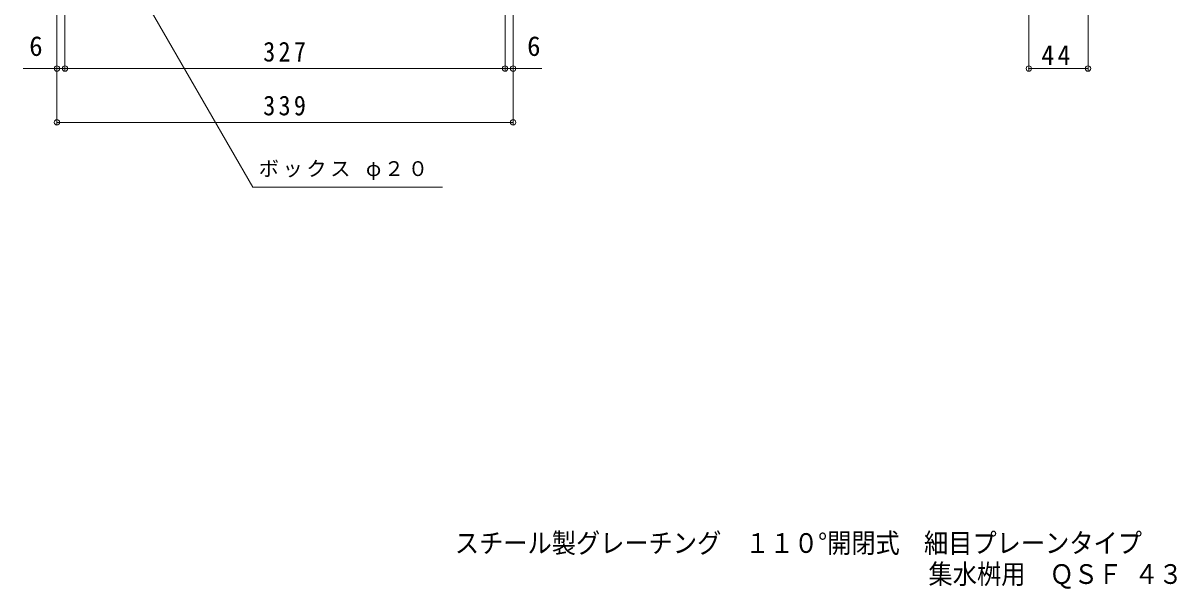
# Model space of a CAD drawing. Units: millimetres, scale not verified. Extents: x -912 to 884, y -688 to 561.
# Drawn here: x -730 to 129, y -688 to -267 of the extents above; entities that cross this region are included whole.
import ezdxf
from ezdxf.enums import TextEntityAlignment as Align

# ---------------------------------------------------------------- set-up
doc = ezdxf.new("R2010")
doc.units = ezdxf.units.MM
doc.header["$LTSCALE"] = 5
doc.header["$PDMODE"] = 32
doc.header["$PDSIZE"] = 4
for name, color, linetype, lineweight in [('A-4', 7, 'Continuous', 9), ('A-5', 7, 'Continuous', 9), ('F-5_F-5ﾚｲﾔ', 2, 'Continuous', 9)]:
    doc.layers.add(name, color=color, linetype=linetype, lineweight=lineweight)
doc.styles.add('ＭＳ ゴシック', font='')
doc.styles.get('ＭＳ ゴシック').set_extended_font_data('MS Gothic')

msp = doc.modelspace()

# ---------------------------------------------------------------- linework, layer by layer
at = {"layer": 'A-4'}
for p, q in [((-699.158, -195.139), (-699.158, -302.64)), ((-372.158, -195.139), (-372.158, -302.64)), ((-705.159, -201.139), (-705.159, -342.64)), ((-366.158, -201.139), (-366.158, -342.64)), ((61.027, -201.141), (61.027, -302.639)), ((17.027, -222.604), (17.027, -302.639)), ((-730.267, -301.139), (-344.835, -301.139)), ((17.027, -301.139), (61.027, -301.139)), ((-705.159, -341.139), (-366.158, -341.139))]:
    msp.add_line(p, q, dxfattribs=at)
for p in [(-705.159, -301.139), (-699.158, -301.139), (-372.158, -301.139), (-366.158, -301.139), (17.027, -301.139), (61.027, -301.139), (-705.159, -341.139), (-366.158, -341.139)]:
    msp.add_point(p, dxfattribs=at)
at = {"layer": 'A-5'}
msp.add_lwpolyline([(-659.158, -216.641), (-559.508, -389.24), (-418.561, -389.24)], dxfattribs=at)

# ---------------------------------------------------------------- texts
at = {"layer": 'A-4', "color": 2, "style": 'ＭＳ ゴシック'}
for p in [(-725.75, -296.14), (-355.783, -296.14)]:
    msp.add_text('6', height=14.66, dxfattribs=at).set_placement(p, align=Align.BOTTOM_LEFT)
at = {"layer": 'A-4', "color": 2, "char_height": 14.66, "attachment_point": 7, "style": 'ＭＳ ゴシック'}
for s, insert in [('\\T1.27;\\W0.9;327', (-551.908, -296.14)), ('\\T1.27;\\W0.95;44', (26.375, -298.469)), ('\\T1.27;\\W0.9;339', (-551.908, -336.14))]:
    msp.add_mtext(s, dxfattribs=dict(at, insert=insert))
at = {"layer": 'A-5', "insert": (-555.193, -384.001), "char_height": 11, "attachment_point": 7, "style": 'ＭＳ ゴシック'}
msp.add_mtext('\\T1.18;ボックス\\~φ２０', dxfattribs=at)
at = {"layer": 'F-5_F-5ﾚｲﾔ', "style": 'ＭＳ ゴシック', "width": 0.9}
for s, p in [('スチール製グレーチング\u3000１１０°開閉式\u3000細目プレーンタイプ', (-409.447, -665.515)), ('集水桝用\u3000ＱＳＦ ４３３８Ⅰ', (-57.5, -688.582))]:
    msp.add_text(s, height=14.66, dxfattribs=at).set_placement(p, align=Align.BOTTOM_LEFT)

doc.saveas('drawing.dxf')
